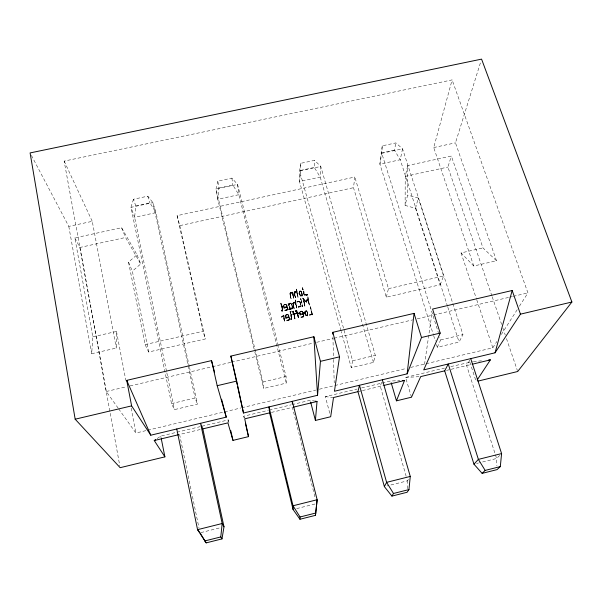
<?xml version="1.0" encoding="UTF-8"?>
<svg xmlns="http://www.w3.org/2000/svg" width="602" height="602" viewBox="0 0 602 602"><rect width="100%" height="100%" fill="white"/><g stroke="black" fill="none" stroke-linecap="round" stroke-linejoin="round"><path stroke-width="0.45" stroke-dasharray="3.01 2.26" d="M289.517 319.632L288.275 314.711L286.432 314.455L285.604 315.094L285.792 318.315L288.606 317.668L289.509 318.225L288.96 320.287L286.544 320.889L286.529 320.317L289.517 319.632L289.509 318.225L288.591 317.088L285.529 316.795L285.604 315.094L288.275 314.711L289.517 318.797L288.606 317.668L285.529 316.795L285.356 316.02L286.432 314.455L288.817 315.568L289.517 318.797M295.409 297.809L294.22 292.572L294.619 291.759L296.56 291.187L296.605 289.05L297.998 297.222L296.56 291.187L294.22 292.572L294.227 293.182L295.409 297.809L294.227 293.182L294.619 291.759L296.56 291.797L297.998 296.613L296.56 291.187L295.424 292.602L294.626 292.376L294.619 291.759L295.424 291.993L295.424 292.602L296.56 291.797L296.605 289.05M287.636 309.518L286.394 304.62L284.558 304.364L283.738 304.988L283.918 308.209L286.725 307.562L287.621 308.096L287.079 310.165L284.671 310.76L284.656 310.173L287.636 309.518L287.621 308.096L286.71 306.975L283.655 306.681L283.738 304.988L286.394 304.62L287.636 308.683L286.725 307.562L283.655 306.681L283.482 305.914L284.558 304.364L286.936 305.462L287.636 308.683M92.798 336.842L116.487 331.446L116.299 348.069L91.692 353.72L92.798 336.842L74.844 237.888L121.596 227.729L137.038 254.751L128.504 262.096L145.097 344.6L148.671 352.019L205.259 338.964L203.085 331.266L177.108 215.659L354.819 177.033L353.494 187.689L386.303 297.185L440.175 284.754L415.523 208.307L405.116 205.41L407.629 195.093L407.712 165.535L451.349 156.046L482.985 247.926L496.499 260.779L473.774 266.001L461.049 252.923L482.985 247.926M296.681 307.998L295.296 299.773L295.243 302.535L296.681 307.998L295.296 299.773M296.944 302.121L298.773 301.113L299.608 301.76L296.944 302.121L296.944 301.527L299.615 301.166L301.068 305.319L300.902 306.832L298.246 307.058L301.053 305.914L299.615 301.166L301.053 305.914M405.116 205.41L405.229 176.386L407.712 165.535M295.123 310.301L296.681 311.106L298.389 318.149L296.831 310.256L295.266 311.43L295.123 310.301L296.064 310.677L297.14 312.784L298.396 317.578M297.14 312.784L297.855 313.762L298.667 313.574L298.675 312.995L297.14 312.784L292.399 313.875L292.399 314.455L297.132 313.364L298.667 313.574L297.14 312.784L294.401 314.56L292.399 313.875M303.829 316.328L302.588 311.422L300.737 311.166L299.924 311.798L300.097 315.019L302.911 314.364L303.837 314.921L303.273 316.983L300.872 317.578L300.88 317.006L303.829 316.328L303.837 314.921L302.919 313.785L303.137 312.272L300.737 311.166L299.676 312.724L300.097 315.019L302.919 313.785L303.137 312.272L303.822 315.493L302.911 314.364L300.548 313.777L299.676 312.724L300.541 314.357L302.911 314.364L303.122 312.852L302.588 311.422L299.924 311.798L300.105 314.44L302.919 313.785L302.911 314.364M299.179 306.839L299.186 306.252L300.022 306.064L300.932 306.215L300.902 306.832L298.246 307.058L300.932 306.215L300.15 301.858L298.773 301.113L298.773 301.707L300.142 302.452L300.15 301.858L296.944 301.527M299.36 292.331L300.752 296.5L302.053 295.296L301.504 291.624L300.074 290.916L299.412 291.466L298.976 293.859L300.293 295.748L302.242 296.049L302.121 293.896L300.925 290.999L299.405 292.075L298.976 293.859L302.242 296.049L302.069 294.687L300.398 295.763L299.638 295.236L299.36 292.331L299.901 295.01L298.983 293.249L299.412 291.466L301.504 291.624L302.114 294.506L301.504 291.624M340.98 330.626L299.51 181.556L300.661 170.381L300.737 163.33L314.583 160.358L320.768 166.453L375.317 355.383L373.451 362.404L351.282 367.664L341.229 331.529M299.412 291.466L299.405 292.075L300.074 290.916L301.489 292.233M300.067 291.526L300.074 290.916M300.097 315.019L300.541 314.357L299.668 313.303L299.924 311.798M307.712 314.191L307.088 311.889L305.665 310.594L304.981 311.731L306.523 310.677L307.735 313.612L307.66 315.922L305.237 314.974L304.996 311.144L306.523 310.677L307.735 313.612L307.66 315.922L304.559 313.544L304.943 312.024L305.989 315.471L307.682 314.417L307.11 311.309L304.996 311.144L305.237 314.974L305.891 315.501L304.574 312.965L304.996 311.144M300.541 314.357L300.548 313.777L302.919 313.785M300.624 304.273L300.631 303.686M300.767 299.119L300.774 298.517L300.97 299.901L300.985 299.299M300.917 291.616L300.925 290.999M299.916 312.378L300.737 311.166M301.309 301.158L301.316 300.564L302.753 306.606L301.309 301.158L302.768 306.012M301.745 311.64L301.752 311.061L300.729 311.753M302.362 288.366L302.37 287.748L303.829 290.894L304.108 294.89L304.77 295.544L307.517 295.04L307.532 294.438L305.5 294.325L304.108 294.89L302.362 288.366L303.814 291.511L303.829 290.894L304.108 294.89L302.37 287.748L303.814 291.511M302.407 317.224L302.422 316.652L303.273 316.983L303.844 315.757L302.407 317.224L300.88 317.006M303.822 315.493L302.588 311.422M295.243 301.933L294.107 303.34L294.107 302.746L293.302 302.513L293.302 303.107L294.107 303.34L295.243 302.535L295.296 300.375L296.688 307.411L295.243 302.535L293.302 302.513L292.903 303.927L294.092 308.593L292.903 303.333L295.243 301.933L293.302 302.513L292.903 303.927L294.092 308.593M303.273 316.983L303.288 316.411M303.829 299.954L302.881 298.035L304.868 306.14L303.844 299.352L306.388 301.271L306.433 302.181L303.844 299.352L304.868 306.14L303.829 299.954L302.866 298.637L306.365 301.873L306.418 302.783L303.829 299.954L306.365 301.873L307.66 299.081L307.87 296.891L309.285 305.124L307.682 298.479L306.388 301.271L302.881 298.035L304.883 305.545M304.943 312.024L304.559 313.544L305.492 314.711L305.507 314.131M305.485 294.935L305.5 294.325L307.517 295.04L304.785 294.935L304.123 294.28L304.77 295.544L307.532 294.438L306.26 295.334L305.485 294.935L304.77 295.544L304.785 294.935L306.275 294.724L306.26 295.334M407.23 488.741L407.464 480.825L406.944 479.019M305.65 311.174L305.665 310.594M306.501 311.264L306.523 310.677M307.088 311.889L307.11 311.309M309.285 305.124L307.87 296.891L306.388 301.271M307.682 314.417L306.877 315.651L307.682 314.417L306.877 315.651L306.674 315.102L305.237 314.974M373.451 362.404L320.219 177.071L314.304 167.439L314.583 160.358M291.744 318.27L291.684 319.639L290.638 319.353L290.631 318.782L291.744 318.27L291.549 314.718L290.081 311.46L291.684 319.639L290.081 311.46L291.549 315.297L291.752 318.842L290.638 319.353L291.677 319.068L290.631 318.782L291.752 318.842L291.744 318.27L290.089 312.039L291.549 315.297L291.549 314.718L291.752 318.842M310.459 307.359L312.491 314.914L311.761 314.5L310.481 306.772L312.491 314.914L309.496 315.027L312.521 314.334L311.791 313.92L310.481 306.772M307.66 314.996L307.735 313.612M436.458 344.577L437.3 347.256L459.07 342.087L462.946 334.644L402.55 148.829L395.853 142.907L382.24 145.827L381.751 153.314L379.892 164.15L433.38 334.75M302.121 293.896L302.053 295.296L299.638 295.236M294.935 318.375L293.385 311.053L291.82 312.227L291.669 311.091L293.008 312.16L294.935 318.947L293.385 311.053L293.008 312.16L291.82 312.227L292.617 311.467L291.669 311.091M302.069 294.687L301.978 295.65L300.293 295.748M382.24 145.827L379.892 164.15L400.247 159.741L402.55 148.829L381.751 153.314L438.406 332.778M278.229 345.548L237.557 184.385L231.905 178.109L217.819 181.134L218.932 187.99L217.758 199.262L254.586 350.981M189.329 366.595L156.023 212.634L152.885 202.633L147.783 196.169L133.448 199.247L135.804 205.899L134.6 217.277L166.641 371.893M300.902 306.832L300.022 306.064L300.014 306.651L298.396 307.02L299.186 306.252L300.902 306.832L301.068 305.319M228.015 422.122L228.324 419.903L200.925 426.472M424.523 364.353L432.048 312.747M300.737 163.33L299.6 171.013L299.51 181.556L320.219 177.071L320.768 166.453L299.6 171.013L352.621 360.748L351.282 367.664M288.606 317.668L288.817 315.568L288.606 317.668L285.544 317.374L285.356 316.02M286.725 307.562L286.936 305.462L286.725 307.562L283.677 307.268L283.482 305.914M288.757 309.24L289.539 309.556L289.795 307.599L289.269 303.288L290.698 303.032L291.895 304.492L292.602 308.013L291.895 309.097L288.757 309.24L289.795 307.599L288.117 303.551L290.706 303.626L291.895 304.492L291.925 307.509L292.61 308.6L288.757 309.24L289.795 307.599L288.132 304.145L288.117 303.551L289.284 303.882L291.458 303.385L292.602 308.013L291.895 309.097L289.795 307.599L290.345 309.345L290.999 308.743M289.539 309.556L289.269 303.288L290.345 309.345L290.977 308.721L291.895 309.097L292.602 308.013L291.917 306.915M447.534 306.335L400.247 159.741L394.43 150.176L395.853 142.907M291.09 298.833L289.908 294.19L290.999 292.452L292.339 292.76L293.633 297.651L292.346 293.37L290.217 292.805L289.908 294.19L291.09 298.833L289.893 293.58L290.217 292.805L292.768 292.053L293.633 298.253L292.346 293.37L292.768 292.053L293.633 298.253L292.768 292.053M217.819 181.134L216.02 189.028L217.758 199.262L238.821 194.702L237.557 184.385L216.02 189.028L262.923 381.977L263.684 388.456L286.266 383.098L286.048 376.506L278.463 346.459M288.591 317.088L285.769 317.743L285.529 316.795L285.792 318.315L288.591 317.088L288.832 316.14L287.417 314.342L285.619 315.666L285.371 316.599M386.303 297.185L388.471 288.644L354.819 177.033M415.523 208.307L418.277 198.043L407.629 195.093M473.774 266.001L433.718 147.543L452.117 79.893L64.151 161.095L106.276 391.496L118.12 408.103M307.682 298.479L306.418 302.783L307.66 299.081L309.308 304.529L307.682 298.479L306.433 302.181M133.448 199.247L130.965 207.351L171.517 403.603L174.46 409.623L197.464 404.168L189.532 367.513M491.909 295.943L447.918 167.055L451.349 156.046M496.499 260.779L455.466 142.847L480.735 61.795M381.593 382.217L380.313 386.288L406.689 478.123M300.752 296.5L301.113 295.356M297.855 313.183L298.389 318.149L297.855 313.183L298.675 312.995L297.855 313.762L297.132 313.364L297.29 311.618L296.064 310.677L295.266 311.43L296.462 311.362L296.831 310.256M306.365 301.873L307.855 297.493M440.175 284.754L443.591 275.972L418.277 198.043M284.671 310.76L286.191 309.819L287.079 310.165L287.621 308.931L286.206 310.406L284.656 310.173M286.544 320.889L288.072 319.963L288.96 320.287L289.509 319.06L288.087 320.527L286.529 320.317M437.3 347.256L440.664 339.919L439.821 337.24M292.399 314.455L293.678 313.582L295.853 313.657L295.853 313.078L294.401 314.56L294.401 313.981L294.935 318.947L294.401 313.981L293.43 313.183L293.844 312.408L292.429 311.497L293.227 311.904L293.686 314.161L295.221 314.372L295.853 313.078L297.132 313.364L296.681 311.106L295.266 311.43M296.876 312.385L297.29 311.618L296.462 311.362M469.823 360.169L466.64 365.572L496.612 458.476L496.906 465.903M292.346 293.37L292.768 292.662L290.999 292.452L291.007 293.061L289.893 293.58L290.661 294.89L290.457 296.44L291.082 298.231M408.397 479.358L407.464 480.825L387.033 485.942M426.178 363.713L492.82 347.805L496.831 341.53M501.346 334.471L517.396 309.375M519.406 306.245L527.931 292.911L452.117 79.893M300.105 314.44L300.548 313.777M282.097 316.223L282.105 316.818L282.857 315.839L284.648 320.753L283.813 315.079L284.663 321.317L283.828 315.659L282.857 315.839L282.88 316.419L284.663 321.317L282.88 316.419L282.097 316.223L281.3 317.284L283.828 315.659L283.813 315.079L281.3 317.284M293.008 312.16L293.844 312.408M499.72 455.413L496.612 458.476L479.388 462.795M148.671 352.019L132.35 271.193L140.68 263.992L137.038 254.751M283.753 305.583L284.558 304.364M157.137 438.572L160.749 436.096L200.014 426.69M300.872 317.578L302.422 316.652M305.891 315.501L306.674 315.102M309.669 314.996L311.791 313.92L311.761 314.5L309.496 315.027L312.521 314.334M288.892 309.202L289.66 308.834L290.345 309.345M295.243 302.535L293.302 303.107L292.903 303.927L293.656 304.597L292.903 303.333L293.656 304.597M296.56 291.797L294.626 292.376L294.227 293.182L294.98 293.844L294.22 292.572L294.98 293.844M200.88 532.604L220.437 527.706M296.688 508.592L315.704 503.821M476.671 463.472L478.485 463.021M244.171 417.976L243.757 416.2L268.326 410.316M269.237 410.097L291.075 404.86M291.985 404.642L310.188 400.277L315.313 401.18M329.761 413.25L325.358 396.643L357.106 389.035M361.636 387.944L390.668 380.991L399.894 380.652M411.475 397.2L405.582 377.416L444.479 368.093M450.815 366.573L472.495 361.742M200.135 429.535L179.607 434.463L199.044 528.232M271.434 412.423L292.384 407.396L315.237 498.147M358.852 391.443L361.531 390.796M362.427 390.585L383 385.649M446.518 370.403L450.183 369.523M451.094 369.304L471.216 364.473M118.662 408.863L135.894 433.026L146.85 430.407M147.761 430.189L240.868 407.96M241.786 407.742L315.726 390.088M319.376 389.216L333.982 385.731M334.893 385.513L406.102 368.507M410.662 367.423L425.268 363.932M171.517 403.603L195.078 398.027L197.464 404.168M262.923 381.977L286.048 376.506M352.621 360.748L375.317 355.383M440.664 339.919L462.946 334.644M106.276 391.496L126.397 386.785M130.055 385.935L211.46 366.904M212.371 366.686L230.664 362.412M231.582 362.193L312.987 343.163M316.644 342.312L333.109 338.459M334.027 338.249L412.686 319.858M417.261 318.789L432.808 315.155M433.718 314.936L508.728 297.403M509.638 297.185L512.385 296.545M513.295 296.334L527.931 292.911M292.339 292.76L291.007 293.061L292.768 292.662M289.284 303.882L288.132 304.145L289.803 308.186M145.097 344.6L203.085 331.266M388.471 288.644L443.591 275.972M74.844 237.888L79.885 247.46L125.547 237.481L140.68 263.992M177.108 215.659L179.787 225.637L353.494 187.689M405.229 176.386L447.918 167.055M31.402 155.399L68.794 226.397L92.249 221.325L116.299 348.069M433.718 147.543L455.466 142.847M135.804 205.899L149.928 202.859L156.023 212.634L134.6 217.277L130.965 207.351L152.885 202.633L195.078 398.027M218.932 187.99L232.816 184.995L238.821 194.702L286.266 383.098M300.661 170.381L314.304 167.439M381.013 153.074L394.43 150.176M473.39 361.644L481.449 360.801M405.582 377.416L418.924 376.694M299.186 306.252L300.932 306.215M325.358 396.643L333.523 397.523M305.5 294.325L306.275 294.724M291.925 307.509L292.602 308.013M286.951 306.057L285.544 304.251L285.559 304.845M301.752 311.061L302.573 312.002M292.61 308.6L291.902 305.086L290.698 303.032L290.706 303.626M64.151 161.095L92.249 221.325M282.27 306.32L280.818 303.084L282.406 311.219L281.367 310.941L281.345 310.354L282.451 309.842L282.27 306.32L282.473 310.421L281.367 310.941L282.383 310.632L282.293 306.907L280.818 303.084L282.451 309.842L282.473 310.421L281.345 310.354L282.383 310.632L282.406 311.219L280.841 303.679L282.293 306.907M128.504 262.096L132.35 271.193M121.596 227.729L125.547 237.481M243.757 416.2L244.397 417.954M299.909 294.401L300.398 295.763M295.409 297.207L294.784 294.822M294.092 308.006L293.46 305.605M492.218 296.831L501.624 324.388M502.836 327.947L505.259 335.058M506.478 338.61L517.396 370.614M461.049 252.923L476.491 299.028M476.784 299.916L492.82 347.805M469.808 362.02L476.144 381.555M447.82 307.223L459.07 342.087M147.783 196.169L149.928 202.859M433.658 335.645L435.336 341.003M254.812 351.892L263.684 388.456M301.316 300.564L302.753 306.606M228.324 419.903L228.933 422.574M179.787 225.637L205.259 338.964M166.829 372.811L174.46 409.623M160.749 436.096L161.11 437.902M116.487 331.446L125.833 380.389M131.131 408.096L135.894 433.026M296.605 289.66L297.998 297.222M79.885 247.46L119.806 465.843M68.794 226.397L91.692 353.72M293.227 311.904L293.43 313.183M300.774 298.517L300.97 299.901M231.905 178.109L232.816 184.995M291.458 303.385L291.481 304.002M332.921 337L333.531 358.514M333.553 359.447L334.215 382.827M285.604 315.094L285.619 315.666M286.394 304.62L286.409 305.206M286.432 314.455L286.447 315.034M286.191 309.819L286.206 310.406M287.064 309.578L287.079 310.165M287.417 314.342L287.432 314.921M288.275 314.711L288.283 315.29M288.072 319.963L288.087 320.527M288.952 319.715L288.96 320.287M290.217 292.805L290.224 293.415M293.686 314.161L293.678 313.582L295.221 313.792L295.221 314.372M293.656 304.002L293.467 306.192L293.656 304.002M294.98 293.234L294.784 295.431L294.98 293.234M290.653 294.28L290.457 296.44L290.653 294.28L289.893 293.58L290.661 294.89L290.653 294.28M286.71 306.975L283.918 308.209L283.655 306.681L283.903 307.614L286.71 306.975"/><path stroke-width="0.9" d="M299.954 519.255L300.037 516.99L293.016 505.778L268.981 406.914L269.613 412.859L293.069 509.495L299.954 519.255L315.463 515.35L317.149 499.735L292.309 401.331L292.339 403.927M357.957 391.654L384.369 486.612L391.917 496.093L393.497 493.474L386.604 482.352L359.469 385.257L357.957 391.654L333.523 397.523L330.686 416.742L315.41 420.444L317.028 401.481L315.313 401.18M237.579 386.394L243.486 413.017L317.555 395.288L320.445 361.343L313.875 336.736L230.859 356.091L237.173 384.558M315.463 515.35L317.149 499.735L293.016 505.778L293.069 509.495M500.315 466.595L485.159 470.41L478.379 459.386L448.264 363.999L444.69 370.84L473.947 464.157L482.134 473.375L497.049 469.613L500.315 466.595L501.594 453.577L470.734 358.626M391.917 496.093L407.125 492.263L408.954 489.584L410.271 476.43L382.36 379.779M222.003 538.895L220.783 536.931L222.176 523.507L200.534 423.296L202.806 428.895L223.989 526.81L222.003 538.895L206.193 542.876L197.561 529.67L176.762 428.993M332.786 332.327L339.528 356.835L334.449 391.247L407.133 373.85L414.063 313.379L332.786 332.327L332.838 334.2M495.047 352.802L512.174 290.503L432.582 309.059L440.19 333.094L423.71 369.876L495.047 352.802L520.452 314.161L571.9 302.023L481.57 59.124L30.1 152.923L75.167 419.195L120.137 467.686L164.903 456.858L161.291 438.805M444.69 370.84L420.708 376.596L411.475 397.2L396.455 400.834L404.506 380.487L402.663 380.554M407.133 373.85L421.505 337.504L414.063 313.379M384.369 486.612L386.604 482.352L410.271 476.43M477.16 380.005L490.397 359.868L488.606 360.056M571.9 302.023L517.705 371.502L477.95 381.119M473.947 464.157L478.379 459.386L501.594 453.577M482.134 473.375L485.159 470.41M164.903 456.858L154.247 440.544L155.692 439.558M204.71 540.98L220.783 536.931M300.037 516.99L315.794 513.024M393.497 493.474L408.954 489.584M202.806 428.895L227.917 422.867L232.966 440.386L248.506 436.631L244.721 418.834L269.613 412.859M214.575 372.262L211.535 360.598L126.729 380.366L131.612 405.883L150.771 435.208L226.262 417.141L221.589 399.194M154.247 440.544L178.704 434.674M293.294 407.178L317.028 401.481M383.895 385.43L404.506 380.487M472.126 364.255L490.397 359.868M75.167 419.195L131.612 405.883M211.535 360.598L217.194 385.694L236.691 381.096L230.859 356.091M320.445 361.343L339.528 356.835M421.505 337.504L440.19 333.094M199.992 532.83L197.561 529.67L222.176 523.507L223.989 526.81M200.474 533.598L206.193 542.876M126.729 380.366L150.771 435.208M512.174 290.503L520.452 314.161M391.195 382.789L396.455 400.834M217.194 385.694L226.262 417.141M310.64 402.031L315.41 420.444M245.405 423.304L248.506 436.631M230.747 430.588L232.966 440.386M236.691 381.096L243.486 413.017M313.875 336.736L317.555 395.288"/></g></svg>
